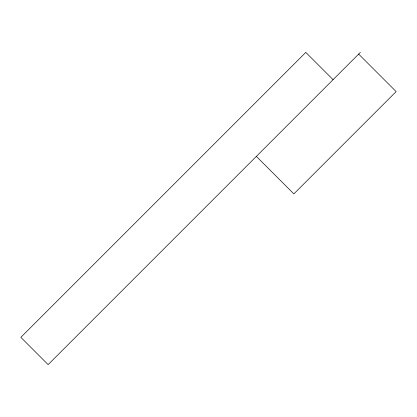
<?xml version="1.0" encoding="UTF-8"?>
<svg xmlns="http://www.w3.org/2000/svg" width="417" height="417" viewBox="0 0 417 417"><rect width="100%" height="100%" fill="white"/><g stroke="black" fill="none" stroke-linecap="round" stroke-linejoin="round"><path stroke-width="0.63" d="M360.351 52.391L48.127 364.609L20.85 337.332L305.797 52.391L333.074 79.668M358.646 54.095L396.15 91.599L293.86 193.889L256.356 156.38"/></g></svg>
